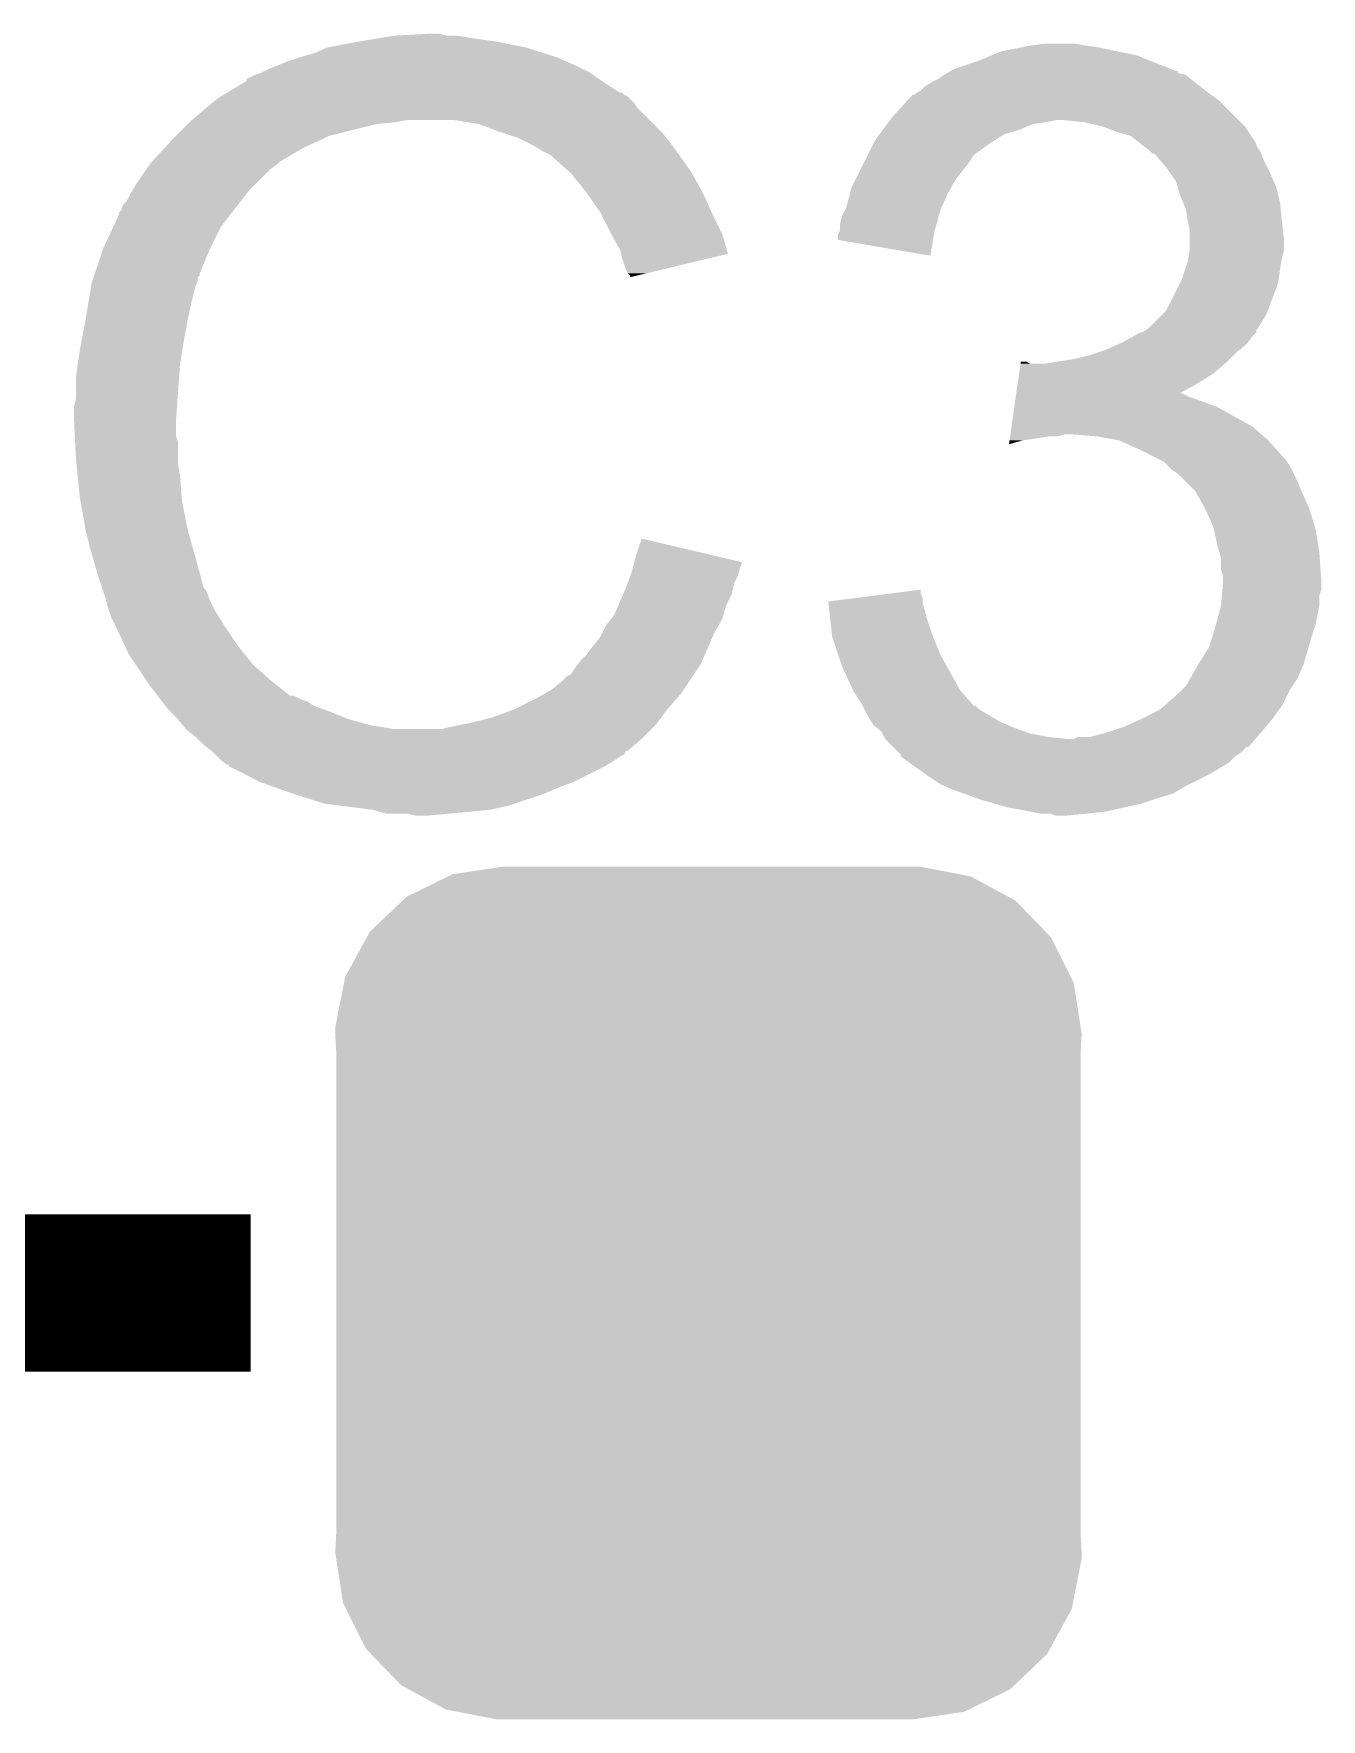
# Model space of a CAD drawing. Extents: x -0.05 to 0.95, y -0.15 to 2.1.
# Drawn here: x 0.608 to 0.6735, y 0.5283 to 0.6141 of the extents above; entities that cross this region are included whole.
import ezdxf

# ---------------------------------------------------------------- set-up
doc = ezdxf.new("R2010")
doc.units = 0
doc.layers.get('0').update_dxf_attribs({"linetype": 'CONTINUOUS'})
doc.layers.add('BOOST_CLICK_V100A_GTO', color=14, linetype='CONTINUOUS')
doc.layers.add('BOOST_CLICK_V100A_GTS', color=12, linetype='CONTINUOUS')

# ---------------------------------------------------------------- blocks, each defined once
blk = doc.blocks.new('CUSTOM_73')
for points in [[(-0.013022, 0.021317), (-0.010486, 0.021695), (0.012774, 0.021317), (0.0108, 0.021695)], [(-0.010486, 0.021695), (-0.01045, 0.0217), (0.0108, 0.021695), (0.01045, 0.0217)], [(-0.015357, 0.020175), (-0.013248, 0.021206), (0.01526, 0.020175), (0.013354, 0.021206)], [(-0.013248, 0.021206), (-0.013022, 0.021317), (0.013354, 0.021206), (0.012774, 0.021317)], [(-0.017239, 0.018381), (-0.015574, 0.019969), (0.017174, 0.018381), (0.015641, 0.019969)], [(-0.015574, 0.019969), (-0.015357, 0.020175), (0.015641, 0.019969), (0.01526, 0.020175)], [(-0.01849, 0.016101), (-0.017394, 0.018098), (0.018438, 0.016101), (0.017447, 0.018098)], [(-0.017394, 0.018098), (-0.017239, 0.018381), (0.017447, 0.018098), (0.017174, 0.018381)], [(-0.018993, 0.01355), (-0.018555, 0.015769), (0.018946, 0.01355), (0.018602, 0.015769)], [(-0.018555, 0.015769), (-0.01849, 0.016101), (0.018602, 0.015769), (0.018438, 0.016101)], [(-0.019, 0.0132), (-0.018993, 0.01355), (0.019, 0.0132), (0.018946, 0.01355)], [(-0.01895, 0.012279), (-0.019, 0.0132), (0.01895, 0.012279), (0.019, 0.0132)], [(-0.01895, -0.012279), (-0.01895, 0.012279), (0.01895, -0.012279), (0.01895, 0.012279)], [(-0.01895, 0.012279), (-0.01895, 0.012279), (0.01895, 0.012279)], [(-0.019, -0.0132), (-0.01895, -0.012279), (0.019, -0.0132), (0.01895, -0.012279)], [(-0.01895, -0.012279), (-0.01895, -0.012279), (0.01895, -0.012279)], [(-0.018946, -0.01355), (-0.019, -0.0132), (0.018993, -0.01355), (0.019, -0.0132)], [(-0.018602, -0.015769), (-0.018946, -0.01355), (0.018555, -0.015769), (0.018993, -0.01355)], [(-0.018438, -0.016101), (-0.018602, -0.015769), (0.01849, -0.016101), (0.018555, -0.015769)], [(-0.017447, -0.018098), (-0.018438, -0.016101), (0.017394, -0.018098), (0.01849, -0.016101)], [(-0.017174, -0.018381), (-0.017447, -0.018098), (0.017239, -0.018381), (0.017394, -0.018098)], [(-0.015641, -0.019969), (-0.017174, -0.018381), (0.015574, -0.019969), (0.017239, -0.018381)], [(-0.01526, -0.020175), (-0.015641, -0.019969), (0.015357, -0.020175), (0.015574, -0.019969)], [(-0.013354, -0.021206), (-0.01526, -0.020175), (0.013248, -0.021206), (0.015357, -0.020175)], [(-0.012774, -0.021317), (-0.013354, -0.021206), (0.013022, -0.021317), (0.013248, -0.021206)], [(-0.0108, -0.021695), (-0.012774, -0.021317), (0.010485, -0.021695), (0.013022, -0.021317)], [(-0.01045, -0.0217), (-0.0108, -0.021695), (0.01045, -0.0217), (0.010485, -0.021695)]]:
    blk.add_solid(points)

msp = doc.modelspace()

# ---------------------------------------------------------------- linework, layer by layer
at = {"layer": 'BOOST_CLICK_V100A_GTO', "const_width": 0.008}
msp.add_lwpolyline([(0.601, 0.55), (0.619, 0.55)], dxfattribs=at)
at = {"layer": 'BOOST_CLICK_V100A_GTO'}
for points in [[(0.6229, 0.6134), (0.6245, 0.6137), (0.633, 0.6134), (0.6315, 0.6137)], [(0.6245, 0.6137), (0.6257, 0.6139), (0.6315, 0.6137), (0.6301, 0.6139)], [(0.6257, 0.6139), (0.6263, 0.614), (0.6301, 0.6139), (0.6295, 0.614)], [(0.6263, 0.614), (0.6281, 0.6141), (0.629, 0.614), (0.6286, 0.6141)], [(0.6582, 0.6134), (0.6587, 0.6135), (0.6622, 0.6134), (0.6615, 0.6135)], [(0.6587, 0.6135), (0.6595, 0.6136), (0.6615, 0.6135), (0.6609, 0.6136)], [(0.6204, 0.6125), (0.6209, 0.6127), (0.6355, 0.6125), (0.63505, 0.6127)], [(0.6209, 0.6127), (0.6215, 0.6129), (0.63505, 0.6127), (0.6346, 0.6129)], [(0.6215, 0.6129), (0.6222, 0.6131), (0.6346, 0.6129), (0.63396, 0.6131)], [(0.6222, 0.6131), (0.6229, 0.6134), (0.63396, 0.6131), (0.633, 0.6134)], [(0.6548, 0.6123), (0.656, 0.6127), (0.66585, 0.6123), (0.66485, 0.6127)], [(0.656, 0.6127), (0.65672, 0.613), (0.66485, 0.6127), (0.6641, 0.613)], [(0.65672, 0.613), (0.6572, 0.6132), (0.6641, 0.613), (0.6631, 0.6132)], [(0.6572, 0.6132), (0.6582, 0.6134), (0.6631, 0.6132), (0.6622, 0.6134)], [(0.6188, 0.6117), (0.618801, 0.6118), (0.636859, 0.6117), (0.63672, 0.6118)], [(0.618801, 0.6118), (0.6192, 0.612), (0.63672, 0.6118), (0.63644, 0.612)], [(0.6192, 0.612), (0.6195, 0.6121), (0.63644, 0.612), (0.6363, 0.6121)], [(0.6195, 0.6121), (0.6199, 0.6123), (0.6363, 0.6121), (0.6359, 0.6123)], [(0.6199, 0.6123), (0.6204, 0.6125), (0.6359, 0.6123), (0.6355, 0.6125)], [(0.6536, 0.6116), (0.654, 0.6118), (0.6671, 0.6116), (0.66685, 0.6118)], [(0.654, 0.6118), (0.6543, 0.612), (0.66685, 0.6118), (0.6666, 0.612)], [(0.6543, 0.612), (0.654466, 0.6121), (0.6666, 0.612), (0.666201, 0.6121)], [(0.654466, 0.6121), (0.654632, 0.612199), (0.666201, 0.6121), (0.6662, 0.612199)], [(0.654632, 0.612199), (0.654633, 0.6122), (0.6662, 0.612199), (0.6661, 0.6122)], [(0.654633, 0.6122), (0.6548, 0.6123), (0.6661, 0.6122), (0.66585, 0.6123)], [(0.6173, 0.6108), (0.617466, 0.6109), (0.6383, 0.6108), (0.6382, 0.6109)], [(0.617466, 0.6109), (0.617633, 0.611), (0.6382, 0.6109), (0.638, 0.611)], [(0.617633, 0.611), (0.617799, 0.6111), (0.638, 0.611), (0.6379, 0.6111)], [(0.617799, 0.6111), (0.6178, 0.6111), (0.6379, 0.6111), (0.6378, 0.6111)], [(0.6178, 0.6111), (0.618633, 0.6116), (0.6378, 0.6111), (0.637, 0.6116)], [(0.618633, 0.6116), (0.6188, 0.6117), (0.637, 0.6116), (0.636859, 0.6117)], [(0.652427, 0.6107), (0.6527, 0.611), (0.6683, 0.6107), (0.66788, 0.611)], [(0.6528, 0.611), (0.6529, 0.6111), (0.66788, 0.611), (0.66774, 0.6111)], [(0.6529, 0.6111), (0.6531, 0.6112), (0.66774, 0.6111), (0.6676, 0.6112)], [(0.6531, 0.6112), (0.6533, 0.6114), (0.6676, 0.6112), (0.66735, 0.6114)], [(0.6533, 0.6114), (0.6536, 0.6116), (0.66735, 0.6114), (0.6671, 0.6116)], [(0.616, 0.6097), (0.616709, 0.6103), (0.6393, 0.6097), (0.6387, 0.6103)], [(0.616709, 0.6103), (0.617064, 0.6106), (0.6387, 0.6103), (0.6385, 0.6106)], [(0.617064, 0.6106), (0.6173, 0.6108), (0.6385, 0.6106), (0.6383, 0.6108)], [(0.6517, 0.6099), (0.652427, 0.6107), (0.6691, 0.6099), (0.6683, 0.6107)], [(0.6152, 0.6089), (0.6158, 0.6095), (0.623, 0.6089), (0.6254, 0.6095)], [(0.6158, 0.6095), (0.6159, 0.6096), (0.6254, 0.6095), (0.6264, 0.6096)], [(0.6159, 0.6096), (0.616, 0.6097), (0.6264, 0.6096), (0.6269, 0.6097)], [(0.6306, 0.6095), (0.6294, 0.6097), (0.6395, 0.6095), (0.6393, 0.6097)], [(0.6317, 0.6091), (0.6306, 0.6095), (0.6399, 0.6091), (0.6395, 0.6095)], [(0.651025, 0.609), (0.651175, 0.6092), (0.6574, 0.609), (0.6581, 0.6092)], [(0.651175, 0.6092), (0.6514, 0.6095), (0.6581, 0.6092), (0.6588, 0.6095)], [(0.6514, 0.6095), (0.651475, 0.6096), (0.6588, 0.6095), (0.6595, 0.6096)], [(0.651475, 0.6096), (0.65155, 0.6097), (0.6595, 0.6096), (0.66, 0.6097)], [(0.65155, 0.6097), (0.6517, 0.6099), (0.6693, 0.6097), (0.6691, 0.6099)], [(0.6614, 0.6096), (0.6604, 0.6097), (0.6694, 0.6096), (0.6693, 0.6097)], [(0.6623, 0.6094), (0.6614, 0.6096), (0.6696, 0.6094), (0.6694, 0.6096)], [(0.6631, 0.6091), (0.6623, 0.6094), (0.6698, 0.6091), (0.6696, 0.6094)], [(0.614627, 0.6083), (0.6149, 0.6086), (0.6217, 0.6083), (0.62235, 0.6086)], [(0.6149, 0.6086), (0.6152, 0.6089), (0.62235, 0.6086), (0.623, 0.6089)], [(0.632, 0.609), (0.6317, 0.6091), (0.64, 0.609), (0.6399, 0.6091)], [(0.6326, 0.6088), (0.632, 0.609), (0.64016, 0.6088), (0.64, 0.609)], [(0.6332, 0.6085), (0.6326, 0.6088), (0.6404, 0.6085), (0.64016, 0.6088)], [(0.6334, 0.6084), (0.6332, 0.6085), (0.640471, 0.6084), (0.6404, 0.6085)], [(0.6339, 0.6081), (0.6334, 0.6084), (0.640686, 0.6081), (0.640471, 0.6084)], [(0.65045, 0.608), (0.6507, 0.6085), (0.6559, 0.608), (0.6566, 0.6085)], [(0.6507, 0.6085), (0.6508, 0.6087), (0.6566, 0.6085), (0.65692, 0.6087)], [(0.6508, 0.6087), (0.651025, 0.609), (0.65692, 0.6087), (0.6574, 0.609)], [(0.6638, 0.6089), (0.6631, 0.6091), (0.669933, 0.6089), (0.6698, 0.6091)], [(0.6643, 0.6085), (0.6638, 0.6089), (0.6702, 0.6085), (0.669933, 0.6089)], [(0.664434, 0.6084), (0.6643, 0.6085), (0.6702, 0.6084), (0.6702, 0.6085)], [(0.6647, 0.6082), (0.664434, 0.6084), (0.670333, 0.6082), (0.6702, 0.6084)], [(0.61369, 0.6072), (0.6139, 0.6075), (0.62, 0.6072), (0.6204, 0.6075)], [(0.6139, 0.6075), (0.613991, 0.6076), (0.6204, 0.6075), (0.6205, 0.6076)], [(0.613991, 0.6076), (0.614627, 0.6083), (0.6205, 0.6076), (0.6217, 0.6083)], [(0.6343, 0.6079), (0.6339, 0.6081), (0.640829, 0.6079), (0.640686, 0.6081)], [(0.6344, 0.6078), (0.6343, 0.6079), (0.6409, 0.6078), (0.640829, 0.6079)], [(0.635188, 0.6071), (0.6344, 0.6078), (0.6414, 0.6071), (0.6409, 0.6078)], [(0.65005, 0.6072), (0.65025, 0.6076), (0.6553, 0.6072), (0.6556, 0.6076)], [(0.65025, 0.6076), (0.6504, 0.6079), (0.6556, 0.6076), (0.6558, 0.6079)], [(0.6504, 0.6079), (0.65045, 0.608), (0.6558, 0.6079), (0.6559, 0.608)], [(0.6648, 0.6081), (0.6647, 0.6082), (0.6704, 0.6081), (0.670333, 0.6082)], [(0.6649, 0.608), (0.6648, 0.6081), (0.67044, 0.608), (0.6704, 0.6081)], [(0.665343, 0.6076), (0.665, 0.608), (0.6706, 0.6076), (0.67044, 0.608)], [(0.6656, 0.6073), (0.665343, 0.6076), (0.67075, 0.6073), (0.6706, 0.6076)], [(0.6132, 0.6065), (0.61369, 0.6072), (0.6193, 0.6065), (0.62, 0.6072)], [(0.6353, 0.607), (0.635188, 0.6071), (0.641457, 0.607), (0.6414, 0.6071)], [(0.63578, 0.6064), (0.6353, 0.607), (0.6418, 0.6064), (0.641457, 0.607)], [(0.6496, 0.6063), (0.6498, 0.6067), (0.654671, 0.6063), (0.6549, 0.6067)], [(0.6498, 0.6067), (0.65005, 0.6072), (0.6549, 0.6067), (0.6553, 0.6072)], [(0.665814, 0.607), (0.6656, 0.6073), (0.6709, 0.607), (0.67075, 0.6073)], [(0.6661, 0.6066), (0.665814, 0.607), (0.671071, 0.6066), (0.6709, 0.607)], [(0.6127, 0.6056), (0.6129, 0.606), (0.618511, 0.6056), (0.618822, 0.606)], [(0.6129, 0.606), (0.61296, 0.6061), (0.618822, 0.606), (0.6189, 0.6061)], [(0.61296, 0.6061), (0.6132, 0.6065), (0.6189, 0.6061), (0.6193, 0.6065)], [(0.6361, 0.606), (0.63578, 0.6064), (0.642, 0.606), (0.6418, 0.6064)], [(0.63638, 0.6056), (0.6361, 0.606), (0.6422, 0.6056), (0.642, 0.606)], [(0.6493, 0.6052), (0.649518, 0.606), (0.654144, 0.6052), (0.6545, 0.606)], [(0.649518, 0.606), (0.6496, 0.6063), (0.6545, 0.606), (0.654671, 0.6063)], [(0.666186, 0.6063), (0.6661, 0.6066), (0.6712, 0.6063), (0.671071, 0.6066)], [(0.6663, 0.6059), (0.666186, 0.6063), (0.6713, 0.6059), (0.6712, 0.6063)], [(0.666471, 0.6055), (0.6663, 0.6059), (0.6714, 0.6055), (0.6713, 0.6059)], [(0.612018, 0.6043), (0.6123, 0.6049), (0.6175, 0.6043), (0.617967, 0.6049)], [(0.6123, 0.605), (0.6124, 0.6051), (0.618045, 0.605), (0.618122, 0.6051)], [(0.6123, 0.6049), (0.6123, 0.605), (0.617967, 0.6049), (0.618045, 0.605)], [(0.6124, 0.6051), (0.6125, 0.6054), (0.618122, 0.6051), (0.618356, 0.6054)], [(0.6125, 0.6054), (0.6127, 0.6056), (0.618356, 0.6054), (0.618511, 0.6056)], [(0.6368, 0.605), (0.63638, 0.6056), (0.642467, 0.605), (0.6422, 0.6056)], [(0.63695, 0.6047), (0.6368, 0.605), (0.6426, 0.6047), (0.642467, 0.605)], [(0.6491, 0.6048), (0.64925, 0.6051), (0.654018, 0.6048), (0.6541, 0.6051)], [(0.64925, 0.6051), (0.6493, 0.6052), (0.6541, 0.6051), (0.654144, 0.6052)], [(0.6666, 0.6052), (0.666471, 0.6055), (0.67143, 0.6052), (0.6714, 0.6055)], [(0.6667, 0.6046), (0.6666, 0.6052), (0.67149, 0.6046), (0.67143, 0.6052)], [(0.6115, 0.6032), (0.612018, 0.6043), (0.61695, 0.6032), (0.6175, 0.6043)], [(0.6373, 0.604), (0.63695, 0.6047), (0.64295, 0.604), (0.6426, 0.6047)], [(0.64895, 0.604), (0.649, 0.6041), (0.6538, 0.604), (0.653827, 0.6041)], [(0.649, 0.6044), (0.6491, 0.6048), (0.653909, 0.6044), (0.654018, 0.6048)], [(0.649, 0.6041), (0.649, 0.6044), (0.653827, 0.6041), (0.653909, 0.6044)], [(0.66672, 0.6045), (0.6667, 0.6046), (0.6715, 0.6045), (0.67149, 0.6046)], [(0.6668, 0.6041), (0.66672, 0.6045), (0.671544, 0.6041), (0.6715, 0.6045)], [(0.6668, 0.6036), (0.6668, 0.6041), (0.6716, 0.6036), (0.671544, 0.6041)], [(0.611467, 0.6031), (0.6115, 0.6032), (0.6169, 0.6031), (0.61695, 0.6032)], [(0.637356, 0.6039), (0.6373, 0.604), (0.643, 0.6039), (0.64295, 0.604)], [(0.6378, 0.6031), (0.637356, 0.6039), (0.643239, 0.6031), (0.643, 0.6039)], [(0.6489, 0.6039), (0.64895, 0.604), (0.653783, 0.6039), (0.6538, 0.604)], [(0.6489, 0.603601), (0.6489, 0.6039), (0.653733, 0.603601), (0.653783, 0.6039)], [(0.653599, 0.6028), (0.6489, 0.603601), (0.653599, 0.6028), (0.653733, 0.603601)], [(0.6668, 0.6031), (0.6668, 0.6036), (0.6716, 0.6031), (0.6716, 0.6036)], [(0.611067, 0.6019), (0.611467, 0.6031), (0.6164, 0.6019), (0.6169, 0.6031)], [(0.63785, 0.6029), (0.6378, 0.6031), (0.643299, 0.6029), (0.643239, 0.6031)], [(0.6379, 0.6027), (0.63785, 0.6029), (0.642466, 0.6027), (0.643299, 0.6029)], [(0.6381, 0.6021), (0.6379, 0.6027), (0.639964, 0.6021), (0.642466, 0.6027)], [(0.666567, 0.6021), (0.6667, 0.6025), (0.6714, 0.6021), (0.671467, 0.6025)], [(0.6667, 0.6025), (0.666733, 0.6027), (0.671467, 0.6025), (0.6715, 0.6027)], [(0.666733, 0.6027), (0.6668, 0.6031), (0.6715, 0.6027), (0.6716, 0.6031)], [(0.6109, 0.6014), (0.610933, 0.6015), (0.61625, 0.6014), (0.6163, 0.6015)], [(0.610933, 0.6015), (0.611, 0.6017), (0.6163, 0.6015), (0.6163, 0.6017)], [(0.611, 0.6017), (0.611033, 0.6018), (0.6163, 0.6017), (0.6164, 0.6018)], [(0.611033, 0.6018), (0.611067, 0.6019), (0.6164, 0.6018), (0.6164, 0.6019)], [(0.6382, 0.6019), (0.6381, 0.6021), (0.63913, 0.6019), (0.639964, 0.6021)], [(0.6383, 0.6018), (0.6382, 0.6019), (0.638713, 0.6018), (0.63913, 0.6019)], [(0.6383, 0.601701), (0.6383, 0.6018), (0.6383, 0.601701), (0.638713, 0.6018)], [(0.6663, 0.6014), (0.6664, 0.6016), (0.6713, 0.6014), (0.671328, 0.6016)], [(0.6664, 0.6016), (0.666567, 0.6021), (0.671328, 0.6016), (0.6714, 0.6021)], [(0.61075, 0.6005), (0.610883, 0.6013), (0.616, 0.6005), (0.6162, 0.6013)], [(0.610883, 0.6013), (0.6109, 0.6014), (0.6162, 0.6013), (0.61625, 0.6014)], [(0.6656, 0.6), (0.6663, 0.6014), (0.670775, 0.6), (0.6713, 0.6014)], [(0.6106, 0.5996), (0.61075, 0.6005), (0.6158, 0.5996), (0.616, 0.6005)], [(0.6647, 0.5991), (0.6654, 0.5998), (0.670262, 0.5991), (0.6707, 0.5998)], [(0.6654, 0.5998), (0.6656, 0.6), (0.6707, 0.5998), (0.670775, 0.6)], [(0.610394, 0.5985), (0.6106, 0.5996), (0.6156, 0.5985), (0.6158, 0.5996)], [(0.66394, 0.5987), (0.6643, 0.5989), (0.67, 0.5987), (0.6702, 0.5989)], [(0.6644, 0.5989), (0.66455, 0.599), (0.6702, 0.5989), (0.6702, 0.599)], [(0.66455, 0.599), (0.6647, 0.5991), (0.6702, 0.599), (0.670262, 0.5991)], [(0.6103, 0.598), (0.610394, 0.5985), (0.615517, 0.598), (0.6156, 0.5985)], [(0.6625, 0.598), (0.663175, 0.5983), (0.669325, 0.598), (0.6697, 0.5983)], [(0.663175, 0.5983), (0.6634, 0.5984), (0.6697, 0.5983), (0.669775, 0.5984)], [(0.6634, 0.5984), (0.66394, 0.5987), (0.669775, 0.5984), (0.67, 0.5987)], [(0.6101, 0.5966), (0.6102, 0.5973), (0.61535, 0.5966), (0.6154, 0.5973)], [(0.6102, 0.5973), (0.6103, 0.598), (0.6154, 0.5973), (0.615517, 0.598)], [(0.658115, 0.5968), (0.658187, 0.5973), (0.668, 0.5968), (0.668583, 0.5973)], [(0.658187, 0.5973), (0.658201, 0.5974), (0.6587, 0.5973), (0.6585, 0.5974)], [(0.658201, 0.5974), (0.658201, 0.5974), (0.6585, 0.5974), (0.658201, 0.5974)], [(0.6594, 0.5973), (0.66, 0.5974), (0.668583, 0.5973), (0.6687, 0.5974)], [(0.66, 0.5974), (0.6607, 0.5975), (0.6687, 0.5974), (0.6688, 0.5975)], [(0.6607, 0.5975), (0.6616, 0.5977), (0.6688, 0.5975), (0.669, 0.5977)], [(0.6616, 0.5977), (0.6622, 0.5979), (0.669, 0.5977), (0.6692, 0.5979)], [(0.6622, 0.5979), (0.6625, 0.598), (0.6692, 0.5979), (0.669325, 0.598)], [(0.6101, 0.5955), (0.6101, 0.5966), (0.615271, 0.5955), (0.61535, 0.5966)], [(0.658044, 0.5963), (0.658115, 0.5968), (0.6672, 0.5963), (0.668, 0.5968)], [(0.61, 0.5951), (0.6101, 0.5955), (0.615243, 0.5951), (0.615271, 0.5955)], [(0.657915, 0.5954), (0.657943, 0.5956), (0.6674, 0.5954), (0.6668, 0.5956)], [(0.657943, 0.5956), (0.657972, 0.5958), (0.6668, 0.5956), (0.6664, 0.5958)], [(0.657972, 0.5958), (0.658044, 0.5963), (0.666304, 0.5958), (0.6672, 0.5963)], [(0.657972, 0.5958), (0.657972, 0.5958), (0.6664, 0.5958), (0.666304, 0.5958)], [(0.61, 0.5945), (0.61, 0.5951), (0.6152, 0.5945), (0.615243, 0.5951)], [(0.657729, 0.5941), (0.657872, 0.5951), (0.67, 0.5941), (0.6682, 0.5951)], [(0.657872, 0.5951), (0.657915, 0.5954), (0.6682, 0.5951), (0.6674, 0.5954)], [(0.610045, 0.5936), (0.61, 0.5945), (0.6152, 0.5936), (0.6152, 0.5945)], [(0.657671, 0.5937), (0.657729, 0.5941), (0.670457, 0.5937), (0.67, 0.5941)], [(0.61006, 0.5933), (0.610045, 0.5936), (0.6153, 0.5933), (0.6152, 0.5936)], [(0.6101, 0.5925), (0.61006, 0.5933), (0.6153, 0.5925), (0.6153, 0.5933)], [(0.6576, 0.593201), (0.657628, 0.5934), (0.6576, 0.593201), (0.6583, 0.5934)], [(0.657628, 0.5934), (0.657643, 0.5935), (0.6583, 0.5934), (0.659, 0.5935)], [(0.657643, 0.5935), (0.657657, 0.5936), (0.659, 0.5935), (0.6596, 0.5936)], [(0.657657, 0.5936), (0.657671, 0.5937), (0.6601, 0.5936), (0.6604, 0.5937)], [(0.657671, 0.5937), (0.657671, 0.5937), (0.6604, 0.5937), (0.6609, 0.5937)], [(0.6621, 0.5936), (0.6609, 0.5937), (0.670571, 0.5936), (0.670457, 0.5937)], [(0.6632, 0.5934), (0.6621, 0.5936), (0.6708, 0.5934), (0.670571, 0.5936)], [(0.6641, 0.593), (0.6632, 0.5934), (0.671156, 0.593), (0.6708, 0.5934)], [(0.6651, 0.5925), (0.6641, 0.593), (0.6716, 0.5925), (0.671156, 0.593)], [(0.61013, 0.5922), (0.6101, 0.5925), (0.6153, 0.5922), (0.6153, 0.5925)], [(0.61019, 0.5916), (0.61013, 0.5922), (0.6154, 0.5916), (0.6153, 0.5922)], [(0.6653, 0.5924), (0.6651, 0.5925), (0.6717, 0.5924), (0.6716, 0.5925)], [(0.6655, 0.5923), (0.6653, 0.5924), (0.671767, 0.5923), (0.6717, 0.5924)], [(0.6657, 0.5921), (0.6655, 0.5923), (0.6719, 0.5921), (0.671767, 0.5923)], [(0.6659, 0.5919), (0.6657, 0.5921), (0.672, 0.5919), (0.6719, 0.5921)], [(0.6103, 0.5905), (0.61019, 0.5916), (0.615485, 0.5905), (0.6154, 0.5916)], [(0.6662, 0.5917), (0.6659, 0.5919), (0.6721, 0.5917), (0.672, 0.5919)], [(0.6664, 0.5915), (0.6662, 0.5917), (0.6722, 0.5915), (0.6721, 0.5917)], [(0.6671, 0.5908), (0.6664, 0.5915), (0.6725, 0.5908), (0.6722, 0.5915)], [(0.610335, 0.5903), (0.6103, 0.5905), (0.6155, 0.5903), (0.615485, 0.5905)], [(0.6676, 0.5899), (0.6671, 0.5908), (0.6729, 0.5899), (0.6725, 0.5908)], [(0.6106, 0.5888), (0.610335, 0.5903), (0.6158, 0.5888), (0.6155, 0.5903)], [(0.668, 0.589), (0.6676, 0.5899), (0.67317, 0.589), (0.6729, 0.5899)], [(0.6108, 0.588), (0.6106, 0.5888), (0.616029, 0.588), (0.6158, 0.5888)], [(0.668022, 0.5889), (0.668, 0.589), (0.6732, 0.5889), (0.67317, 0.589)], [(0.6682, 0.5881), (0.668022, 0.5889), (0.673333, 0.5881), (0.6732, 0.5889)], [(0.610972, 0.5874), (0.6108, 0.588), (0.6162, 0.5874), (0.616029, 0.588)], [(0.6386, 0.5875), (0.638901, 0.5884), (0.642723, 0.5875), (0.638901, 0.5884)], [(0.668314, 0.5877), (0.6682, 0.5881), (0.6734, 0.5877), (0.673333, 0.5881)], [(0.6112, 0.5866), (0.610972, 0.5874), (0.616413, 0.5866), (0.6162, 0.5874)], [(0.6384, 0.5867), (0.63845, 0.5869), (0.64385, 0.5867), (0.6439, 0.5869)], [(0.63845, 0.5869), (0.6385, 0.5871), (0.6439, 0.5869), (0.644, 0.5871)], [(0.6385, 0.5871), (0.638525, 0.587199), (0.644, 0.5871), (0.644, 0.587199)], [(0.638525, 0.587199), (0.6386, 0.5875), (0.644, 0.587199), (0.642723, 0.5875)], [(0.6684, 0.5874), (0.668314, 0.5877), (0.673422, 0.5874), (0.6734, 0.5877)], [(0.6684, 0.5868), (0.6684, 0.5874), (0.673464, 0.5868), (0.673422, 0.5874)], [(0.611433, 0.5859), (0.6112, 0.5866), (0.6166, 0.5859), (0.616413, 0.5866)], [(0.6381, 0.5859), (0.638175, 0.5861), (0.64356, 0.5859), (0.6436, 0.5861)], [(0.638175, 0.5861), (0.638325, 0.5865), (0.6436, 0.5861), (0.6438, 0.5865)], [(0.638325, 0.5865), (0.6384, 0.5867), (0.6438, 0.5865), (0.64385, 0.5867)], [(0.6685, 0.5865), (0.6684, 0.5868), (0.673486, 0.5865), (0.673464, 0.5868)], [(0.668467, 0.5858), (0.6685, 0.5862), (0.6735, 0.5858), (0.6735, 0.5862)], [(0.6685, 0.5863), (0.6685, 0.5865), (0.6735, 0.5863), (0.673486, 0.5865)], [(0.6685, 0.5862), (0.6685, 0.5863), (0.6735, 0.5862), (0.6735, 0.5863)], [(0.611467, 0.5858), (0.611433, 0.5859), (0.6167, 0.5858), (0.6166, 0.5859)], [(0.611533, 0.5856), (0.611467, 0.5858), (0.6168, 0.5856), (0.6167, 0.5858)], [(0.6116, 0.5854), (0.611533, 0.5856), (0.616867, 0.5854), (0.6168, 0.5856)], [(0.611625, 0.5853), (0.6116, 0.5854), (0.6169, 0.5853), (0.616867, 0.5854)], [(0.6117, 0.585), (0.611625, 0.5853), (0.61705, 0.585), (0.6169, 0.5853)], [(0.637714, 0.585), (0.637971, 0.5856), (0.6432, 0.585), (0.6435, 0.5856)], [(0.637971, 0.5856), (0.6381, 0.5859), (0.6435, 0.5856), (0.64356, 0.5859)], [(0.648401, 0.5852), (0.649969, 0.5854), (0.6532, 0.5852), (0.6532, 0.5854)], [(0.648412, 0.5851), (0.648401, 0.5852), (0.6532, 0.5851), (0.6532, 0.5852)], [(0.649969, 0.5854), (0.651538, 0.5856), (0.6532, 0.5854), (0.6531, 0.5856)], [(0.651538, 0.5856), (0.6531, 0.585799), (0.6531, 0.5856), (0.6531, 0.585799)], [(0.6684, 0.585), (0.668442, 0.5855), (0.6734, 0.585), (0.6734, 0.5855)], [(0.668442, 0.5855), (0.668467, 0.5858), (0.6734, 0.5855), (0.6735, 0.5858)], [(0.6118, 0.5847), (0.6117, 0.585), (0.6172, 0.5847), (0.61705, 0.585)], [(0.6119, 0.5844), (0.6118, 0.5847), (0.617388, 0.5844), (0.6172, 0.5847)], [(0.612, 0.5842), (0.6119, 0.5844), (0.617513, 0.5842), (0.617388, 0.5844)], [(0.6371, 0.584), (0.63734, 0.5843), (0.642829, 0.584), (0.643, 0.5843)], [(0.63734, 0.5843), (0.6375, 0.5845), (0.643, 0.5843), (0.643057, 0.5845)], [(0.6375, 0.5845), (0.637714, 0.585), (0.643057, 0.5845), (0.6432, 0.585)], [(0.648445, 0.5848), (0.648412, 0.5851), (0.6533, 0.5848), (0.6532, 0.5851)], [(0.648489, 0.5844), (0.648445, 0.5848), (0.6534, 0.5844), (0.6533, 0.5848)], [(0.648589, 0.5835), (0.648489, 0.5844), (0.6537, 0.5835), (0.6534, 0.5844)], [(0.668127, 0.584), (0.6684, 0.585), (0.6732, 0.584), (0.6734, 0.585)], [(0.612141, 0.5839), (0.612, 0.5842), (0.6177, 0.5839), (0.617513, 0.5842)], [(0.612565, 0.583), (0.612141, 0.5839), (0.6183, 0.583), (0.6177, 0.5839)], [(0.6368, 0.5834), (0.6369, 0.5836), (0.642513, 0.5834), (0.6426, 0.5836)], [(0.6369, 0.5836), (0.6371, 0.584), (0.6426, 0.5836), (0.642829, 0.584)], [(0.6486, 0.5834), (0.648589, 0.5835), (0.65374, 0.5834), (0.6537, 0.5835)], [(0.66795, 0.5834), (0.6681, 0.5839), (0.673, 0.5834), (0.673167, 0.5839)], [(0.6681, 0.5839), (0.668127, 0.584), (0.673167, 0.5839), (0.6732, 0.584)], [(0.6128, 0.5825), (0.612565, 0.583), (0.6187, 0.5825), (0.6183, 0.583)], [(0.6361, 0.5825), (0.6364, 0.5829), (0.642119, 0.5825), (0.642294, 0.5829)], [(0.6364, 0.5829), (0.6368, 0.5834), (0.642294, 0.5829), (0.642513, 0.5834)], [(0.6489, 0.5825), (0.6486, 0.5834), (0.6541, 0.5825), (0.65374, 0.5834)], [(0.6673, 0.5821), (0.6678, 0.5829), (0.672629, 0.5821), (0.672857, 0.5829)], [(0.6678, 0.5829), (0.66795, 0.5834), (0.672857, 0.5829), (0.673, 0.5834)], [(0.613133, 0.582), (0.6128, 0.5825), (0.6191, 0.582), (0.6187, 0.5825)], [(0.613667, 0.5812), (0.613133, 0.582), (0.62, 0.5812), (0.6191, 0.582)], [(0.6353, 0.5815), (0.6355, 0.5818), (0.641567, 0.5815), (0.641767, 0.5818)], [(0.6355, 0.5818), (0.63565, 0.582), (0.641767, 0.5818), (0.6419, 0.582)], [(0.63565, 0.582), (0.6358, 0.5822), (0.6419, 0.582), (0.641987, 0.5822)], [(0.6358, 0.5822), (0.6361, 0.5825), (0.641987, 0.5822), (0.642119, 0.5825)], [(0.6491, 0.5819), (0.6489, 0.5825), (0.654433, 0.5819), (0.6541, 0.5825)], [(0.649654, 0.5807), (0.6491, 0.5819), (0.6551, 0.5807), (0.654433, 0.5819)], [(0.6669, 0.5814), (0.667243, 0.582), (0.672343, 0.5814), (0.6726, 0.582)], [(0.667243, 0.582), (0.6673, 0.5821), (0.6726, 0.582), (0.672629, 0.5821)], [(0.6138, 0.581), (0.613667, 0.5812), (0.62025, 0.581), (0.62, 0.5812)], [(0.614262, 0.5804), (0.6138, 0.581), (0.621, 0.5804), (0.62025, 0.581)], [(0.6343, 0.5807), (0.6348, 0.5811), (0.641033, 0.5807), (0.6413, 0.5811)], [(0.6348, 0.5811), (0.6351, 0.5814), (0.6413, 0.5811), (0.6415, 0.5814)], [(0.6351, 0.5814), (0.6353, 0.5815), (0.6415, 0.5814), (0.641567, 0.5815)], [(0.6664, 0.5807), (0.6666, 0.5809), (0.6719, 0.5807), (0.672033, 0.5809)], [(0.6666, 0.5809), (0.66684, 0.5813), (0.672033, 0.5809), (0.6723, 0.5813)], [(0.66684, 0.5813), (0.6669, 0.5814), (0.6723, 0.5813), (0.672343, 0.5814)], [(0.614415, 0.5802), (0.614262, 0.5804), (0.6216, 0.5802), (0.6212, 0.5804)], [(0.614262, 0.5804), (0.614262, 0.5804), (0.6212, 0.5804), (0.621, 0.5804)], [(0.614492, 0.5801), (0.614415, 0.5802), (0.6219, 0.5801), (0.6216, 0.5802)], [(0.614646, 0.5799), (0.614492, 0.5801), (0.6222, 0.5799), (0.6219, 0.5801)], [(0.6324, 0.5797), (0.6336, 0.5803), (0.6402, 0.5797), (0.640725, 0.5803)], [(0.6336, 0.5803), (0.63395, 0.5805), (0.640725, 0.5803), (0.6409, 0.5805)], [(0.63395, 0.5805), (0.6343, 0.5807), (0.6409, 0.5805), (0.641033, 0.5807)], [(0.6497, 0.5806), (0.649654, 0.5807), (0.655188, 0.5806), (0.6551, 0.5807)], [(0.6501, 0.58), (0.6497, 0.5806), (0.655713, 0.58), (0.655188, 0.5806)], [(0.665525, 0.5799), (0.6662, 0.5805), (0.6715, 0.5799), (0.6718, 0.5805)], [(0.6662, 0.5805), (0.6664, 0.5807), (0.6718, 0.5805), (0.6719, 0.5807)], [(0.6148, 0.5797), (0.614646, 0.5799), (0.622733, 0.5797), (0.6222, 0.5799)], [(0.6149, 0.5796), (0.6148, 0.5797), (0.623, 0.5796), (0.622733, 0.5797)], [(0.6153, 0.5792), (0.6149, 0.5796), (0.624, 0.5792), (0.623, 0.5796)], [(0.61554, 0.5789), (0.6153, 0.5792), (0.6251, 0.5789), (0.624, 0.5792)], [(0.6301, 0.579), (0.6313, 0.5793), (0.639675, 0.579), (0.6399, 0.5793)], [(0.6313, 0.5793), (0.6324, 0.5797), (0.6399, 0.5793), (0.6402, 0.5797)], [(0.65015, 0.5799), (0.6501, 0.58), (0.6558, 0.5799), (0.655713, 0.58)], [(0.65025, 0.5797), (0.65015, 0.5799), (0.6561, 0.5797), (0.6559, 0.5799)], [(0.65015, 0.5799), (0.65015, 0.5799), (0.6559, 0.5799), (0.6558, 0.5799)], [(0.6504, 0.5794), (0.65025, 0.5797), (0.6566, 0.5794), (0.6561, 0.5797)], [(0.65058, 0.5791), (0.6504, 0.5794), (0.6571, 0.5791), (0.6566, 0.5794)], [(0.6634, 0.5788), (0.6643, 0.5792), (0.670657, 0.5788), (0.671, 0.5792)], [(0.6643, 0.5792), (0.6653, 0.5797), (0.671, 0.5792), (0.671357, 0.5797)], [(0.6653, 0.5797), (0.665525, 0.5799), (0.671357, 0.5797), (0.6715, 0.5799)], [(0.6157, 0.5787), (0.61554, 0.5789), (0.6263, 0.5787), (0.6251, 0.5789)], [(0.6162, 0.5783), (0.6157, 0.5787), (0.639, 0.5783), (0.6394, 0.5787)], [(0.6166, 0.5779), (0.6162, 0.5783), (0.638543, 0.5779), (0.639, 0.5783)], [(0.6287, 0.5787), (0.6291, 0.5788), (0.6394, 0.5787), (0.6395, 0.5788)], [(0.6291, 0.5788), (0.6296, 0.5789), (0.6395, 0.5788), (0.6396, 0.5789)], [(0.6296, 0.5789), (0.6301, 0.579), (0.6396, 0.5789), (0.639675, 0.579)], [(0.6507, 0.5789), (0.65058, 0.5791), (0.657566, 0.5789), (0.6571, 0.5791)], [(0.650833, 0.5788), (0.6507, 0.5789), (0.6578, 0.5788), (0.657566, 0.5789)], [(0.6511, 0.5786), (0.650833, 0.5788), (0.658334, 0.5786), (0.6578, 0.5788)], [(0.65115, 0.5785), (0.6511, 0.5786), (0.6586, 0.5785), (0.658334, 0.5786)], [(0.65125, 0.5783), (0.65115, 0.5785), (0.6596, 0.5783), (0.6586, 0.5785)], [(0.6513, 0.5782), (0.65125, 0.5783), (0.660598, 0.5782), (0.6596, 0.5783)], [(0.6609, 0.5782), (0.6611, 0.5783), (0.670143, 0.5782), (0.670228, 0.5783)], [(0.6617, 0.5783), (0.6625, 0.5785), (0.670228, 0.5783), (0.6704, 0.5785)], [(0.6625, 0.5785), (0.6634, 0.5788), (0.6704, 0.5785), (0.670657, 0.5788)], [(0.617, 0.5776), (0.6166, 0.5779), (0.6382, 0.5776), (0.638543, 0.5779)], [(0.617001, 0.577599), (0.617, 0.5776), (0.6381, 0.577599), (0.6382, 0.5776)], [(0.6172, 0.5774), (0.617001, 0.577599), (0.638, 0.5774), (0.6381, 0.577599)], [(0.6517, 0.5778), (0.6513, 0.5782), (0.6698, 0.5778), (0.670143, 0.5782)], [(0.6513, 0.5782), (0.6513, 0.5782), (0.6606, 0.5782), (0.660598, 0.5782)], [(0.652, 0.5775), (0.6517, 0.5778), (0.6694, 0.5775), (0.6697, 0.5778)], [(0.6517, 0.5778), (0.6517, 0.5778), (0.6697, 0.5778), (0.6698, 0.5778)], [(0.6521, 0.5774), (0.652, 0.5775), (0.66925, 0.5774), (0.6694, 0.5775)], [(0.6173, 0.5773), (0.6172, 0.5774), (0.6378, 0.5773), (0.638, 0.5774)], [(0.6175, 0.5771), (0.6173, 0.5773), (0.6375, 0.5771), (0.6378, 0.5773)], [(0.6178, 0.5769), (0.6175, 0.5771), (0.637167, 0.5769), (0.6375, 0.5771)], [(0.6179, 0.576801), (0.617899, 0.5769), (0.637001, 0.576801), (0.637167, 0.5769)], [(0.617901, 0.5768), (0.6179, 0.576801), (0.637, 0.5768), (0.637001, 0.576801)], [(0.6195, 0.576), (0.617901, 0.5768), (0.6354, 0.576), (0.637, 0.5768)], [(0.6521, 0.5773), (0.6521, 0.5774), (0.669101, 0.5773), (0.66925, 0.5774)], [(0.652101, 0.5773), (0.6521, 0.5773), (0.6691, 0.5773), (0.669101, 0.5773)], [(0.652521, 0.577), (0.652101, 0.5773), (0.6688, 0.577), (0.6691, 0.5773)], [(0.65336, 0.5764), (0.652521, 0.577), (0.6678, 0.5764), (0.6688, 0.577)], [(0.62035, 0.5757), (0.6195, 0.576), (0.6346, 0.5757), (0.6354, 0.576)], [(0.6535, 0.5763), (0.65336, 0.5764), (0.6676, 0.5763), (0.6678, 0.5764)], [(0.6541, 0.5759), (0.6535, 0.5763), (0.6668, 0.5759), (0.6676, 0.5763)], [(0.654334, 0.5758), (0.6541, 0.5759), (0.6666, 0.5758), (0.6668, 0.5759)], [(0.6548, 0.5756), (0.654334, 0.5758), (0.66625, 0.5756), (0.6666, 0.5758)], [(0.6212, 0.5754), (0.62035, 0.5757), (0.6339, 0.5754), (0.6346, 0.5757)], [(0.6228, 0.5749), (0.6212, 0.5754), (0.6324, 0.5749), (0.6339, 0.5754)], [(0.6236, 0.5748), (0.6228, 0.5749), (0.6321, 0.5748), (0.6324, 0.5749)], [(0.65536, 0.5754), (0.6548, 0.5756), (0.6659, 0.5754), (0.66625, 0.5756)], [(0.65592, 0.5752), (0.65536, 0.5754), (0.6652, 0.5752), (0.6659, 0.5754)], [(0.6562, 0.5751), (0.65592, 0.5752), (0.6649, 0.5751), (0.6652, 0.5752)], [(0.6569, 0.5749), (0.6562, 0.5751), (0.6643, 0.5749), (0.6649, 0.5751)], [(0.6576, 0.5747), (0.6569, 0.5749), (0.6634, 0.5747), (0.6643, 0.5749)], [(0.6252, 0.5746), (0.6236, 0.5748), (0.6312, 0.5746), (0.6321, 0.5748)], [(0.62555, 0.5745), (0.6252, 0.5746), (0.6302, 0.5745), (0.6312, 0.5746)], [(0.6259, 0.5744), (0.62555, 0.5745), (0.6291, 0.5744), (0.6302, 0.5745)], [(0.6274, 0.5743), (0.627, 0.5744), (0.628, 0.5743), (0.6291, 0.5744)], [(0.6582, 0.5746), (0.6576, 0.5747), (0.66295, 0.5746), (0.6634, 0.5747)], [(0.6587, 0.5745), (0.6582, 0.5746), (0.6625, 0.5745), (0.66295, 0.5746)], [(0.6592, 0.5744), (0.6587, 0.5745), (0.6616, 0.5744), (0.6625, 0.5745)], [(0.66, 0.5743), (0.6597, 0.5744), (0.660501, 0.5743), (0.6616, 0.5744)], [(0.6605, 0.5743), (0.66, 0.5743), (0.6605, 0.5743), (0.660501, 0.5743)]]:
    msp.add_solid(points, dxfattribs=at)

# ---------------------------------------------------------------- block references
at = {"layer": 'BOOST_CLICK_V100A_GTS'}
msp.add_blockref('CUSTOM_73', (0.6423, 0.55), dxfattribs=at)

doc.saveas('drawing.dxf')
